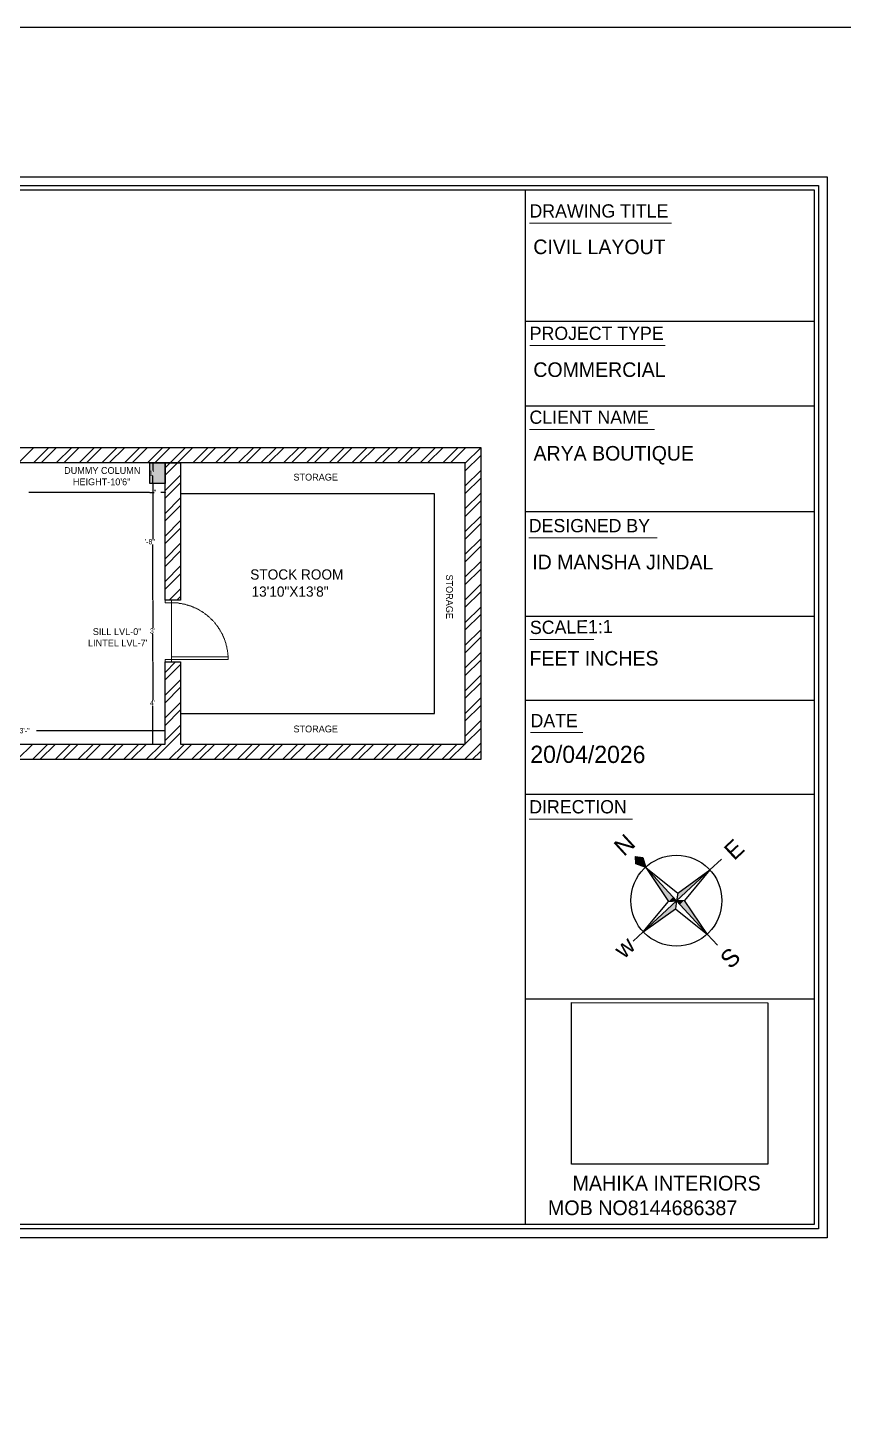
# Model space of a CAD drawing. Header units: inches. Extents: x 9636 to 21597, y -10243 to 557.
# Drawn here: x 14414 to 14890, y -2162 to -1359 of the extents above; entities that cross this region are included whole.
import ezdxf

# ---------------------------------------------------------------- set-up
doc = ezdxf.new("R2010")
doc.units = ezdxf.units.IN
doc.header["$MEASUREMENT"] = 0
for name, color, linetype in [('PDF_0', 7, 'Continuous'), ('PDF_A-Door-Frame', 1, 'Continuous'), ('PDF_ELE', 7, 'Continuous'), ('PDF_FURNI', 7, 'Continuous'), ('PDF_Text', 5, 'Continuous')]:
    doc.layers.add(name, color=color, linetype=linetype)
doc.layers.add('PDF_A-Door-Swing', color=9, linetype='Continuous', true_color=0x808080)
doc.layers.add('PDF_IEL-HATCH-002', color=7, linetype='Continuous', true_color=0xf27172)
doc.styles.add('PDF ArialMT', font='arial.ttf')
doc.styles.add('PDF Stylus BT', font='stylu.ttf')

msp = doc.modelspace()

# ---------------------------------------------------------------- linework, layer by layer
at = {"color": 3}
msp.add_lwpolyline([(17284.65, -1358.66), (12774.54, -1358.66), (12774.54, -10242.64), (17284.65, -10242.64)], close=True, dxfattribs=at)
at = {"layer": 'PDF_0', "lineweight": 18}
for points in [[(14706.51, -1472.78), (14789.33, -1472.78)], [(14706.63, -1544), (14785.59, -1544)], [(14706.51, -1593.02), (14779.35, -1593.02)], [(14706.13, -1656.14), (14780.97, -1656.14)], [(14706.76, -1715.51), (14744.05, -1715.51)], [(14707.13, -1769.77), (14737.69, -1769.77)], [(14706.38, -1820.17), (14766.63, -1820.17)]]:
    msp.add_lwpolyline(points, dxfattribs=at)
at = {"layer": 'PDF_0', "lineweight": 25}
for points in [[(14503.06, -1728.49), (14503.06, -1776.51), (14669.09, -1776.51), (14669.09, -1612.48), (14076.09, -1612.48), (14076.09, -1617.47), (14067.11, -1617.47), (14067.11, -1603.5), (14678.07, -1603.5), (14678.07, -1776.51), (14678.07, -1785.49), (14118.13, -1785.49), (14118.13, -1776.51), (14494.08, -1776.51), (14494.08, -1728.49)], [(14494.08, -1612.48), (14494.08, -1624.58), (14485.1, -1624.58), (14485.1, -1612.48)], [(14503.06, -1692.56), (14494.08, -1692.56), (14494.08, -1612.48), (14503.06, -1612.48)], [(14485.1, -1629.94), (14485.1, -1629.7)], [(14486.85, -1624.58), (14487.1, -1624.58)], [(14486.85, -1692.56), (14487.1, -1692.56)], [(14486.85, -1728.49), (14487.1, -1728.49)]]:
    msp.add_lwpolyline(points, close=True, dxfattribs=at)
for points in [[(14487.1, -1612.48), (14486.85, -1612.48)], [(14494.08, -1629.7), (14494.08, -1629.94)], [(14503.06, -1758.55), (14651.12, -1758.55), (14651.12, -1630.57), (14503.06, -1630.57)], [(14494.08, -1768.78), (14494.08, -1768.53)], [(14487.1, -1776.51), (14486.85, -1776.51)]]:
    msp.add_lwpolyline(points, dxfattribs=at)
at = {"layer": 'PDF_0', "color": 5, "lineweight": 25}
for points in [[(14486.97, -1612.73), (14486.97, -1616.97)], [(14486.97, -1624.33), (14486.97, -1620.09)], [(14486.97, -1624.71), (14486.97, -1656.89)], [(14484.97, -1629.82), (14414.62, -1629.82)], [(14485.22, -1629.82), (14487.72, -1629.82)], [(14493.96, -1629.82), (14491.59, -1629.82)], [(14486.97, -1692.31), (14486.97, -1660.13)], [(14486.97, -1692.69), (14486.97, -1708.9)], [(14486.97, -1728.36), (14486.97, -1712.15)], [(14486.97, -1728.74), (14486.97, -1750.94)], [(14486.97, -1776.39), (14486.97, -1754.18)], [(14493.96, -1768.78), (14419.11, -1768.78)]]:
    msp.add_lwpolyline(points, dxfattribs=at)
at = {"layer": 'PDF_0', "color": 7, "lineweight": 25, "true_color": 0xffffff}
msp.add_lwpolyline([(14730.95, -1927.19), (14845.46, -1927.32), (14845.46, -2021.37), (14730.95, -2021.37)], close=True, dxfattribs=at)
at = {"layer": 'PDF_0', "color": 5, "transparency": 33554559}
for points in [[(14486.97, -1612.73), (14487.1, -1612.73), (14486.97, -1612.48)], [(14486.97, -1624.33), (14487.1, -1624.33), (14486.97, -1624.58)], [(14486.97, -1624.71), (14487.1, -1624.71), (14486.97, -1624.58)], [(14484.97, -1629.82), (14485.1, -1629.82), (14485.1, -1629.82)], [(14485.22, -1629.82), (14485.1, -1629.82), (14485.1, -1629.82)], [(14493.96, -1629.82), (14494.08, -1629.82), (14494.08, -1629.82)], [(14486.97, -1692.31), (14487.1, -1692.31), (14486.97, -1692.56)], [(14486.97, -1692.69), (14487.1, -1692.69), (14486.97, -1692.56)], [(14486.97, -1728.36), (14487.1, -1728.36), (14486.97, -1728.49)], [(14486.97, -1728.74), (14487.1, -1728.74), (14486.97, -1728.49)], [(14493.96, -1768.78), (14494.08, -1768.78), (14494.08, -1768.78)], [(14486.97, -1776.39), (14487.1, -1776.39), (14486.97, -1776.51)]]:
    msp.add_solid(points, dxfattribs=at)
at = {"layer": 'PDF_A-Door-Frame', "lineweight": 5}
for points in [[(14497.82, -1692.56), (14494.08, -1692.56), (14494.08, -1694.06), (14497.82, -1694.06)], [(14497.82, -1728.49), (14494.08, -1728.49), (14494.08, -1727.11), (14497.82, -1727.11)]]:
    msp.add_lwpolyline(points, close=True, dxfattribs=at)
at = {"layer": 'PDF_A-Door-Swing', "lineweight": 5}
for points in [[(14497.82, -1693.81), (14497.82, -1693.68)], [(14497.82, -1694.18), (14497.82, -1693.93)], [(14497.82, -1694.06), (14497.95, -1694.06)], [(14497.82, -1694.56), (14497.82, -1694.31)], [(14497.82, -1694.93), (14497.82, -1694.68)], [(14497.82, -1695.31), (14497.82, -1695.06)], [(14497.82, -1695.68), (14497.82, -1695.43)], [(14497.82, -1696.05), (14497.82, -1695.81)], [(14497.82, -1696.43), (14497.82, -1696.18)], [(14497.82, -1696.93), (14497.82, -1696.55)], [(14497.82, -1697.3), (14497.82, -1697.05)], [(14497.82, -1697.68), (14497.82, -1697.43)], [(14497.82, -1698.05), (14497.82, -1697.8)], [(14497.82, -1698.42), (14497.82, -1698.18)], [(14497.82, -1698.8), (14497.82, -1698.55)], [(14497.82, -1699.17), (14497.82, -1698.92)], [(14497.82, -1699.55), (14497.82, -1699.3)], [(14497.82, -1699.92), (14497.82, -1699.67)], [(14497.82, -1700.3), (14497.82, -1700.05)], [(14497.82, -1700.67), (14497.82, -1700.42)], [(14497.82, -1701.04), (14497.82, -1700.79)], [(14497.82, -1701.42), (14497.82, -1701.17)], [(14497.82, -1701.79), (14497.82, -1701.54)], [(14497.82, -1702.17), (14497.82, -1701.92)], [(14498.07, -1694.06), (14498.32, -1694.06)], [(14498.45, -1694.06), (14498.7, -1694.06)], [(14498.82, -1694.06), (14499.07, -1694.06)], [(14499.19, -1694.06), (14499.44, -1694.06)], [(14499.57, -1694.06), (14499.82, -1694.18)], [(14499.94, -1694.18), (14500.19, -1694.18)], [(14500.32, -1694.18), (14500.57, -1694.18)], [(14500.69, -1694.18), (14500.94, -1694.18)], [(14501.07, -1694.18), (14501.31, -1694.18)], [(14501.44, -1694.18), (14501.69, -1694.18)], [(14501.81, -1694.31), (14502.06, -1694.31)], [(14502.19, -1694.31), (14502.44, -1694.43)], [(14502.56, -1694.43), (14502.81, -1694.43)], [(14502.94, -1694.43), (14503.19, -1694.56)], [(14503.31, -1694.56), (14503.56, -1694.56)], [(14503.68, -1694.56), (14503.93, -1694.68)], [(14504.06, -1694.68), (14504.31, -1694.68)], [(14504.43, -1694.68), (14504.68, -1694.81)], [(14504.81, -1694.81), (14505.06, -1694.81)], [(14505.18, -1694.93), (14505.43, -1694.93)], [(14505.56, -1694.93), (14505.68, -1694.93), (14505.81, -1695.06)], [(14505.93, -1695.06), (14506.18, -1695.06)], [(14506.3, -1695.18), (14506.55, -1695.18)], [(14506.68, -1695.31), (14506.8, -1695.31)], [(14506.93, -1695.31), (14507.18, -1695.43)], [(14507.3, -1695.43), (14507.55, -1695.56)], [(14507.68, -1695.56), (14507.93, -1695.68)], [(14508.05, -1695.68), (14508.3, -1695.81)], [(14508.42, -1695.81), (14508.67, -1695.93)], [(14508.8, -1695.93), (14509.05, -1696.05)], [(14509.17, -1696.05), (14509.42, -1696.05)], [(14509.55, -1696.18), (14509.67, -1696.3)], [(14509.8, -1696.3), (14510.05, -1696.43)], [(14510.17, -1696.43), (14510.42, -1696.55)], [(14510.55, -1696.55), (14510.79, -1696.68)], [(14510.79, -1696.8), (14511.04, -1696.93)], [(14511.17, -1696.93), (14511.42, -1697.05)], [(14511.54, -1697.05), (14511.79, -1697.18)], [(14511.92, -1697.18), (14512.17, -1697.3)], [(14512.17, -1697.43), (14512.42, -1697.43)], [(14512.54, -1697.55), (14512.79, -1697.68)], [(14512.92, -1697.68), (14513.16, -1697.8)], [(14513.29, -1697.8), (14513.41, -1697.93)], [(14513.54, -1698.05), (14513.79, -1698.18)], [(14513.91, -1698.3), (14514.04, -1698.42)], [(14514.16, -1698.42), (14514.41, -1698.55)], [(14514.54, -1698.67), (14514.79, -1698.8), (14515.04, -1698.92)], [(14515.16, -1699.05), (14515.41, -1699.17)], [(14515.53, -1699.17), (14515.66, -1699.3)], [(14515.78, -1699.42), (14516.03, -1699.55)], [(14516.16, -1699.55), (14516.28, -1699.67)], [(14516.41, -1699.8), (14516.53, -1699.8), (14516.66, -1699.92)], [(14516.78, -1700.05), (14516.91, -1700.17)], [(14517.03, -1700.3), (14517.28, -1700.42)], [(14517.41, -1700.42), (14517.53, -1700.67)], [(14517.66, -1700.67), (14517.78, -1700.92)], [(14517.9, -1700.92), (14518.15, -1701.04)], [(14518.28, -1701.17), (14518.4, -1701.29)], [(14518.53, -1701.42), (14518.78, -1701.54)], [(14518.78, -1701.67), (14519.03, -1701.79)], [(14519.15, -1701.92), (14519.28, -1702.04)], [(14497.82, -1702.54), (14497.82, -1702.29)], [(14497.82, -1702.92), (14497.82, -1702.67)], [(14497.82, -1703.29), (14497.82, -1703.04)], [(14497.82, -1703.66), (14497.82, -1703.41)], [(14497.82, -1704.04), (14497.82, -1703.79)], [(14497.82, -1704.41), (14497.82, -1704.16)], [(14497.82, -1704.79), (14497.82, -1704.54)], [(14497.82, -1705.16), (14497.82, -1704.91)], [(14497.82, -1705.53), (14497.82, -1705.29)], [(14497.82, -1705.91), (14497.82, -1705.66)], [(14497.82, -1706.28), (14497.82, -1706.03)], [(14497.82, -1706.66), (14497.82, -1706.41)], [(14497.82, -1707.03), (14497.82, -1706.78)], [(14497.82, -1707.41), (14497.82, -1707.16)], [(14497.82, -1707.78), (14497.82, -1707.53)], [(14497.82, -1708.15), (14497.82, -1707.9)], [(14497.82, -1708.53), (14497.82, -1708.28)], [(14497.82, -1708.9), (14497.82, -1708.65)], [(14497.82, -1709.28), (14497.82, -1709.03)], [(14497.82, -1709.65), (14497.82, -1709.4)], [(14497.82, -1710.03), (14497.82, -1709.78)], [(14519.4, -1702.04), (14519.65, -1702.29), (14519.9, -1702.54)], [(14520.03, -1702.54), (14520.15, -1702.79)], [(14520.27, -1702.92), (14520.4, -1703.04)], [(14520.52, -1703.16), (14520.65, -1703.29)], [(14520.77, -1703.41), (14520.9, -1703.54)], [(14521.02, -1703.66), (14521.15, -1703.79)], [(14521.27, -1703.91), (14521.52, -1704.04)], [(14521.52, -1704.16), (14521.77, -1704.41), (14522.02, -1704.66)], [(14522.15, -1704.66), (14522.27, -1704.91)], [(14522.4, -1705.04), (14522.52, -1705.16)], [(14522.64, -1705.29), (14522.77, -1705.41)], [(14522.89, -1705.53), (14523.02, -1705.78), (14523.27, -1706.03)], [(14523.27, -1706.16), (14523.52, -1706.28)], [(14523.52, -1706.41), (14523.64, -1706.66)], [(14523.77, -1706.78), (14523.89, -1706.91)], [(14524.02, -1707.03), (14524.14, -1707.28)], [(14524.27, -1707.28), (14524.39, -1707.53)], [(14524.52, -1707.66), (14524.64, -1707.78)], [(14524.64, -1707.9), (14524.89, -1708.15), (14525.01, -1708.28), (14525.01, -1708.4)], [(14525.14, -1708.53), (14525.26, -1708.78)], [(14525.26, -1708.9), (14525.39, -1709.03)], [(14525.51, -1709.15), (14525.64, -1709.4)], [(14525.76, -1709.53), (14525.89, -1709.65)], [(14525.89, -1709.78), (14526.01, -1710.03)], [(14497.82, -1710.4), (14497.82, -1710.15)], [(14497.82, -1710.77), (14497.82, -1710.52)], [(14497.82, -1711.15), (14497.82, -1710.9)], [(14497.82, -1711.52), (14497.82, -1711.27)], [(14497.82, -1711.9), (14497.82, -1711.65)], [(14497.82, -1712.27), (14497.82, -1712.02)], [(14497.82, -1712.64), (14497.82, -1712.4)], [(14497.82, -1713.02), (14497.82, -1712.77)], [(14497.82, -1713.39), (14497.82, -1713.14)], [(14497.82, -1713.77), (14497.82, -1713.52)], [(14497.82, -1714.14), (14497.82, -1713.89)], [(14497.82, -1714.52), (14497.82, -1714.27)], [(14497.82, -1714.89), (14497.82, -1714.64)], [(14497.82, -1715.26), (14497.82, -1715.01)], [(14497.82, -1715.64), (14497.82, -1715.39)], [(14497.82, -1716.01), (14497.82, -1715.76)], [(14497.82, -1716.39), (14497.82, -1716.14)], [(14497.82, -1716.76), (14497.82, -1716.51)], [(14497.82, -1717.14), (14497.82, -1716.89)], [(14497.82, -1717.51), (14497.82, -1717.26)], [(14497.82, -1717.88), (14497.82, -1717.63)], [(14497.82, -1718.26), (14497.82, -1718.01)], [(14526.14, -1710.15), (14526.26, -1710.4), (14526.39, -1710.65)], [(14526.51, -1710.77), (14526.64, -1711.02)], [(14526.64, -1711.15), (14526.76, -1711.27)], [(14526.89, -1711.4), (14527.01, -1711.65)], [(14527.01, -1711.77), (14527.14, -1712.02)], [(14527.26, -1712.02), (14527.26, -1712.27)], [(14527.38, -1712.4), (14527.51, -1712.64)], [(14527.51, -1712.77), (14527.63, -1713.02)], [(14527.63, -1713.14), (14527.76, -1713.27)], [(14527.88, -1713.39), (14527.88, -1713.64)], [(14528.01, -1713.77), (14528.13, -1714.02)], [(14528.13, -1714.14), (14528.26, -1714.39)], [(14528.26, -1714.52), (14528.38, -1714.64)], [(14528.51, -1714.77), (14528.51, -1715.01)], [(14528.63, -1715.14), (14528.63, -1715.39), (14528.76, -1715.39)], [(14528.76, -1715.51), (14528.76, -1715.76)], [(14528.88, -1715.89), (14528.88, -1716.14)], [(14529.01, -1716.26), (14529.01, -1716.51)], [(14529.13, -1716.64), (14529.13, -1716.76)], [(14529.13, -1716.89), (14529.26, -1717.14)], [(14529.26, -1717.26), (14529.38, -1717.51)], [(14529.38, -1717.63), (14529.51, -1717.88)], [(14529.51, -1718.01), (14529.63, -1718.26)], [(14497.82, -1718.63), (14497.82, -1718.38)], [(14497.82, -1719.01), (14497.82, -1718.76)], [(14497.82, -1719.38), (14497.82, -1719.13)], [(14497.82, -1719.75), (14497.82, -1719.51)], [(14497.82, -1720.13), (14497.82, -1719.88)], [(14497.82, -1720.5), (14497.82, -1720.25)], [(14497.82, -1720.88), (14497.82, -1720.63)], [(14497.82, -1721.25), (14497.82, -1721)], [(14497.82, -1721.63), (14497.82, -1721.38)], [(14497.82, -1722), (14497.82, -1721.75)], [(14497.82, -1722.37), (14497.82, -1722.12)], [(14497.82, -1722.75), (14497.82, -1722.5)], [(14497.82, -1723.12), (14497.82, -1722.87)], [(14497.82, -1723.5), (14497.82, -1723.25)], [(14497.82, -1723.87), (14497.82, -1723.62)], [(14497.82, -1724.25), (14497.82, -1724)], [(14497.82, -1724.62), (14497.82, -1724.37)], [(14497.82, -1724.99), (14497.82, -1724.74)], [(14497.82, -1725.37), (14497.82, -1725.12)], [(14497.82, -1725.74), (14497.82, -1725.49)], [(14497.95, -1725.62), (14497.82, -1725.62), (14497.82, -1725.87), (14497.82, -1726.12)], [(14497.82, -1725.99), (14497.82, -1726.24), (14497.82, -1726.49)], [(14498.32, -1725.62), (14498.07, -1725.62)], [(14498.7, -1725.62), (14498.45, -1725.62)], [(14499.07, -1725.62), (14498.82, -1725.62)], [(14499.44, -1725.62), (14499.19, -1725.62)], [(14499.82, -1725.62), (14499.57, -1725.62)], [(14500.19, -1725.62), (14499.94, -1725.62)], [(14500.57, -1725.62), (14500.32, -1725.62)], [(14500.94, -1725.62), (14500.69, -1725.62)], [(14501.31, -1725.62), (14501.07, -1725.62)], [(14501.69, -1725.62), (14501.44, -1725.62)], [(14502.06, -1725.62), (14501.81, -1725.62)], [(14502.44, -1725.62), (14502.19, -1725.62)], [(14502.81, -1725.62), (14502.56, -1725.62)], [(14503.19, -1725.62), (14502.94, -1725.62)], [(14503.56, -1725.62), (14503.31, -1725.62)], [(14503.93, -1725.62), (14503.68, -1725.62)], [(14504.31, -1725.62), (14504.06, -1725.62)], [(14504.68, -1725.62), (14504.43, -1725.62)], [(14505.06, -1725.62), (14504.81, -1725.62)], [(14505.43, -1725.62), (14505.18, -1725.62)], [(14505.81, -1725.62), (14505.56, -1725.62)], [(14506.18, -1725.62), (14505.93, -1725.62)], [(14506.55, -1725.62), (14506.3, -1725.62)], [(14506.93, -1725.62), (14506.68, -1725.62)], [(14507.3, -1725.62), (14507.05, -1725.62)], [(14507.68, -1725.62), (14507.43, -1725.62)], [(14508.05, -1725.62), (14507.8, -1725.62)], [(14508.42, -1725.62), (14508.18, -1725.62)], [(14508.8, -1725.62), (14508.55, -1725.62)], [(14509.17, -1725.62), (14508.92, -1725.62)], [(14509.55, -1725.62), (14509.3, -1725.62)], [(14509.92, -1725.62), (14509.67, -1725.62)], [(14510.3, -1725.62), (14510.05, -1725.62)], [(14510.67, -1725.62), (14510.42, -1725.62)], [(14511.04, -1725.62), (14510.79, -1725.62)], [(14511.42, -1725.62), (14511.17, -1725.62)], [(14511.79, -1725.62), (14511.54, -1725.62)], [(14512.17, -1725.62), (14511.92, -1725.62)], [(14512.54, -1725.62), (14512.29, -1725.62)], [(14512.92, -1725.62), (14512.67, -1725.62)], [(14513.29, -1725.62), (14513.04, -1725.62)], [(14513.66, -1725.62), (14513.41, -1725.62)], [(14514.04, -1725.62), (14513.79, -1725.62)], [(14514.41, -1725.62), (14514.16, -1725.62)], [(14514.79, -1725.62), (14514.54, -1725.62)], [(14515.16, -1725.62), (14514.91, -1725.62)], [(14515.53, -1725.62), (14515.29, -1725.62)], [(14515.91, -1725.62), (14515.66, -1725.62)], [(14516.28, -1725.62), (14516.03, -1725.62)], [(14516.66, -1725.62), (14516.41, -1725.62)], [(14517.03, -1725.62), (14516.78, -1725.62)], [(14517.41, -1725.62), (14517.16, -1725.62)], [(14517.78, -1725.62), (14517.53, -1725.62)], [(14518.15, -1725.62), (14517.9, -1725.62)], [(14518.53, -1725.62), (14518.28, -1725.62)], [(14518.9, -1725.62), (14518.65, -1725.62)], [(14519.28, -1725.62), (14519.03, -1725.62)], [(14519.65, -1725.62), (14519.4, -1725.62)], [(14520.03, -1725.62), (14519.78, -1725.62)], [(14520.4, -1725.62), (14520.15, -1725.62)], [(14520.77, -1725.62), (14520.52, -1725.62)], [(14521.15, -1725.62), (14520.9, -1725.62)], [(14521.52, -1725.62), (14521.27, -1725.62)], [(14521.9, -1725.62), (14521.65, -1725.62)], [(14522.27, -1725.62), (14522.02, -1725.62)], [(14522.64, -1725.62), (14522.4, -1725.62)], [(14523.02, -1725.62), (14522.77, -1725.62)], [(14523.39, -1725.62), (14523.14, -1725.62)], [(14523.77, -1725.62), (14523.52, -1725.62)], [(14524.14, -1725.62), (14523.89, -1725.62)], [(14524.52, -1725.62), (14524.27, -1725.62)], [(14524.89, -1725.62), (14524.64, -1725.62)], [(14525.26, -1725.62), (14525.01, -1725.62)], [(14525.64, -1725.62), (14525.39, -1725.62)], [(14526.01, -1725.62), (14525.76, -1725.62)], [(14526.39, -1725.62), (14526.14, -1725.62)], [(14526.76, -1725.62), (14526.51, -1725.62)], [(14527.14, -1725.62), (14526.89, -1725.62)], [(14527.51, -1725.62), (14527.26, -1725.62)], [(14527.88, -1725.62), (14527.63, -1725.62)], [(14528.26, -1725.62), (14528.01, -1725.62)], [(14528.63, -1725.62), (14528.38, -1725.62)], [(14529.01, -1725.62), (14528.76, -1725.62)], [(14529.38, -1725.62), (14529.13, -1725.62)], [(14529.75, -1725.62), (14529.51, -1725.62)], [(14529.63, -1718.38), (14529.75, -1718.63)], [(14529.75, -1718.76), (14529.75, -1719.01)], [(14529.88, -1719.13), (14529.88, -1719.38)], [(14529.88, -1719.51), (14530, -1719.75), (14530, -1720)], [(14530.13, -1725.62), (14529.88, -1725.62)], [(14530, -1720.13), (14530.13, -1720.38)], [(14530.13, -1720.5), (14530.13, -1720.75)], [(14530.25, -1720.88), (14530.25, -1721.13)], [(14530.25, -1721.25), (14530.25, -1721.5)], [(14530.5, -1725.62), (14530.25, -1725.62)], [(14530.38, -1721.63), (14530.38, -1721.88)], [(14530.38, -1722), (14530.5, -1722.25)], [(14530.5, -1722.37), (14530.5, -1722.62)], [(14530.5, -1722.75), (14530.63, -1723)], [(14530.63, -1723.12), (14530.63, -1723.37)], [(14530.63, -1723.5), (14530.63, -1723.75)], [(14530.63, -1723.87), (14530.63, -1724.12)], [(14530.63, -1724.25), (14530.63, -1724.49)], [(14530.63, -1724.62), (14530.75, -1724.87)], [(14530.88, -1725.87), (14530.88, -1725.62), (14530.63, -1725.62)], [(14530.75, -1724.99), (14530.75, -1725.24)], [(14530.75, -1725.37), (14530.75, -1725.62)], [(14530.75, -1725.74), (14530.75, -1725.99)], [(14530.88, -1726.24), (14530.88, -1725.99)], [(14497.82, -1726.37), (14497.82, -1726.62), (14497.82, -1726.74), (14497.82, -1727.11), (14497.95, -1727.11)], [(14498.07, -1727.11), (14498.32, -1727.11)], [(14498.45, -1727.11), (14498.7, -1727.11)], [(14498.82, -1727.11), (14499.07, -1727.11)], [(14499.19, -1727.11), (14499.44, -1727.11)], [(14499.57, -1727.11), (14499.82, -1727.11)], [(14499.94, -1727.11), (14500.19, -1727.11)], [(14500.32, -1727.11), (14500.57, -1727.11)], [(14500.69, -1727.11), (14500.94, -1727.11)], [(14501.07, -1727.11), (14501.31, -1727.11)], [(14501.44, -1727.11), (14501.69, -1727.11)], [(14501.81, -1727.11), (14502.06, -1727.11)], [(14502.19, -1727.11), (14502.44, -1727.11)], [(14502.56, -1727.11), (14502.81, -1727.11)], [(14502.94, -1727.11), (14503.19, -1727.11)], [(14503.31, -1727.11), (14503.56, -1727.11)], [(14503.68, -1727.11), (14503.93, -1727.11)], [(14504.06, -1727.11), (14504.31, -1727.11)], [(14504.43, -1727.11), (14504.68, -1727.11)], [(14504.81, -1727.11), (14505.06, -1727.11)], [(14505.18, -1727.11), (14505.43, -1727.11)], [(14505.56, -1727.11), (14505.81, -1727.11)], [(14505.93, -1727.11), (14506.18, -1727.11)], [(14506.3, -1727.11), (14506.55, -1727.11)], [(14506.68, -1727.11), (14506.93, -1727.11)], [(14507.05, -1727.11), (14507.3, -1727.11)], [(14507.43, -1727.11), (14507.68, -1727.11)], [(14507.8, -1727.11), (14508.05, -1727.11)], [(14508.18, -1727.11), (14508.42, -1727.11)], [(14508.55, -1727.11), (14508.8, -1727.11)], [(14508.92, -1727.11), (14509.17, -1727.11)], [(14509.3, -1727.11), (14509.55, -1727.11)], [(14509.67, -1727.11), (14509.92, -1727.11)], [(14510.05, -1727.11), (14510.3, -1727.11)], [(14510.42, -1727.11), (14510.67, -1727.11)], [(14510.79, -1727.11), (14511.04, -1727.11)], [(14511.17, -1727.11), (14511.42, -1727.11)], [(14511.54, -1727.11), (14511.79, -1727.11)], [(14511.92, -1727.11), (14512.17, -1727.11)], [(14512.29, -1727.11), (14512.54, -1727.11)], [(14512.67, -1727.11), (14512.92, -1727.11)], [(14513.04, -1727.11), (14513.29, -1727.11)], [(14513.41, -1727.11), (14513.66, -1727.11)], [(14513.79, -1727.11), (14514.04, -1727.11)], [(14514.16, -1727.11), (14514.41, -1727.11)], [(14514.54, -1727.11), (14514.79, -1727.11)], [(14514.91, -1727.11), (14515.16, -1727.11)], [(14515.29, -1727.11), (14515.53, -1727.11)], [(14515.66, -1727.11), (14515.91, -1727.11)], [(14516.03, -1727.11), (14516.28, -1727.11)], [(14516.41, -1727.11), (14516.66, -1727.11)], [(14516.78, -1727.11), (14517.03, -1727.11)], [(14517.16, -1727.11), (14517.41, -1727.11)], [(14517.53, -1727.11), (14517.78, -1727.11)], [(14517.9, -1727.11), (14518.15, -1727.11)], [(14518.28, -1727.11), (14518.53, -1727.11)], [(14518.65, -1727.11), (14518.9, -1727.11)], [(14519.03, -1727.11), (14519.28, -1727.11)], [(14519.4, -1727.11), (14519.65, -1727.11)], [(14519.78, -1727.11), (14520.03, -1727.11)], [(14520.15, -1727.11), (14520.4, -1727.11)], [(14520.52, -1727.11), (14520.77, -1727.11)], [(14520.9, -1727.11), (14521.15, -1727.11)], [(14521.27, -1727.11), (14521.52, -1727.11)], [(14521.65, -1727.11), (14521.9, -1727.11)], [(14522.02, -1727.11), (14522.27, -1727.11)], [(14522.4, -1727.11), (14522.64, -1727.11)], [(14522.77, -1727.11), (14523.02, -1727.11)], [(14523.14, -1727.11), (14523.39, -1727.11)], [(14523.52, -1727.11), (14523.77, -1727.11)], [(14523.89, -1727.11), (14524.14, -1727.11)], [(14524.27, -1727.11), (14524.52, -1727.11)], [(14524.64, -1727.11), (14524.89, -1727.11)], [(14525.01, -1727.11), (14525.26, -1727.11)], [(14525.39, -1727.11), (14525.64, -1727.11)], [(14525.76, -1727.11), (14526.01, -1727.11)], [(14526.14, -1727.11), (14526.39, -1727.11)], [(14526.51, -1727.11), (14526.76, -1727.11)], [(14526.89, -1727.11), (14527.14, -1727.11)], [(14527.26, -1727.11), (14527.51, -1727.11)], [(14527.63, -1727.11), (14527.88, -1727.11)], [(14528.01, -1727.11), (14528.26, -1727.11)], [(14528.38, -1727.11), (14528.63, -1727.11)], [(14528.76, -1727.11), (14529.01, -1727.11)], [(14529.13, -1727.11), (14529.38, -1727.11)], [(14529.51, -1727.11), (14529.75, -1727.11)], [(14529.88, -1727.11), (14530.13, -1727.11)], [(14530.25, -1727.11), (14530.5, -1727.11)], [(14530.63, -1727.11), (14530.88, -1727.11), (14530.88, -1726.74), (14530.75, -1726.49)], [(14530.75, -1726.12), (14530.75, -1726.37)], [(14530.88, -1726.62), (14530.88, -1726.37)], [(14530.88, -1726.86), (14530.88, -1727.11)]]:
    msp.add_lwpolyline(points, dxfattribs=at)
at = {"layer": 'PDF_ELE', "color": 240, "lineweight": 25, "true_color": 0xed1f24}
msp.add_lwpolyline([(14772.62, -1842.62), (14774.24, -1848.36), (14768.5, -1846.36), (14768.25, -1842)], close=True, dxfattribs=at)
msp.add_lwpolyline([(14774.24, -1848.36), (14768.25, -1842)], dxfattribs=at)
at = {"layer": 'PDF_ELE', "lineweight": 25}
for points in [[(14818.52, -1843.49), (14811.66, -1849.85), (14818.52, -1843.49)], [(14774.24, -1848.36), (14792.95, -1863.33), (14792.2, -1867.82), (14791.58, -1872.43), (14810.29, -1887.4), (14796.81, -1867.57), (14792.2, -1867.82), (14772.74, -1885.9), (14787.58, -1868.19)], [(14792.95, -1863.33), (14811.66, -1849.85), (14792.2, -1867.82), (14774.24, -1848.36), (14787.58, -1868.19), (14792.2, -1867.82), (14810.29, -1887.4), (14816.02, -1893.64)], [(14811.66, -1849.85), (14796.81, -1867.57)], [(14772.74, -1885.9), (14791.58, -1872.43)], [(14766.88, -1891.39), (14772.74, -1885.9), (14766.88, -1891.39)]]:
    msp.add_lwpolyline(points, dxfattribs=at)
msp.add_circle((14792.13, -1867.75), 26.51, dxfattribs=at)
at = {"layer": 'PDF_ELE', "color": 240, "true_color": 0xed1f24, "transparency": 33554559}
for points in [[(14772.62, -1842.62), (14768.25, -1842), (14770.62, -1844.49)], [(14768.25, -1842), (14770.62, -1844.49), (14768.5, -1846.36)], [(14770.62, -1844.49), (14768.5, -1846.36), (14774.24, -1848.36)], [(14770.62, -1844.49), (14772.62, -1842.62), (14774.24, -1848.36)]]:
    msp.add_solid(points, dxfattribs=at)
at = {"layer": 'PDF_ELE', "transparency": 33554559}
for points in [[(14774.24, -1848.36), (14790.2, -1865.7), (14787.58, -1868.19)], [(14792.95, -1863.33), (14811.66, -1849.85), (14792.2, -1867.82)], [(14772.74, -1885.9), (14792.2, -1867.82), (14791.58, -1872.43)], [(14790.2, -1865.7), (14787.58, -1868.19), (14792.2, -1867.82)], [(14792.2, -1867.82), (14796.81, -1867.57), (14794.2, -1869.94)], [(14796.81, -1867.57), (14794.2, -1869.94), (14810.29, -1887.4)]]:
    msp.add_solid(points, dxfattribs=at)
at = {"layer": 'PDF_FURNI', "lineweight": 25}
for points in [[(14014.35, -2064.28), (14014.35, -1445.71), (14880.01, -1445.71), (14880.01, -2064.28)], [(14019.46, -2059.16), (14019.46, -1450.82), (14874.9, -1450.82), (14874.9, -2059.16)], [(14021.95, -2056.67), (14021.95, -1453.32), (14872.4, -1453.32), (14872.4, -2056.67)]]:
    msp.add_lwpolyline(points, close=True, dxfattribs=at)
for points in [[(14704.01, -1453.32), (14704.01, -2056.67)], [(14703.89, -1529.91), (14872.28, -1529.91)], [(14703.89, -1579.18), (14872.28, -1579.18)], [(14703.89, -1640.92), (14872.28, -1640.92)], [(14703.89, -1701.92), (14872.28, -1701.92)], [(14703.89, -1750.94), (14872.28, -1750.94)], [(14703.89, -1805.57), (14872.28, -1805.57)], [(14704.01, -1924.95), (14872.4, -1925.07)]]:
    msp.add_lwpolyline(points, dxfattribs=at)
at = {"layer": 'PDF_IEL-HATCH-002', "lineweight": 25}
for points in [[(14408.51, -1612.48), (14417.49, -1603.5)], [(14417.37, -1612.48), (14426.35, -1603.5)], [(14421.86, -1612.48), (14430.84, -1603.5)], [(14430.59, -1612.48), (14439.7, -1603.5)], [(14435.08, -1612.48), (14444.06, -1603.5)], [(14443.94, -1612.48), (14452.92, -1603.5)], [(14448.3, -1612.48), (14457.28, -1603.5)], [(14457.16, -1612.48), (14466.14, -1603.5)], [(14461.52, -1612.48), (14470.63, -1603.5)], [(14470.38, -1612.48), (14479.36, -1603.5)], [(14474.87, -1612.48), (14483.85, -1603.5)], [(14483.73, -1612.48), (14492.71, -1603.5)], [(14488.09, -1612.48), (14497.07, -1603.5)], [(14494.08, -1615.35), (14496.95, -1612.48), (14505.93, -1603.5)], [(14494.08, -1619.72), (14501.31, -1612.48), (14510.3, -1603.5)], [(14510.17, -1612.48), (14519.15, -1603.5)], [(14514.66, -1612.48), (14523.64, -1603.5)], [(14523.39, -1612.48), (14532.5, -1603.5)], [(14527.88, -1612.48), (14536.86, -1603.5)], [(14536.74, -1612.48), (14545.72, -1603.5)], [(14541.11, -1612.48), (14550.09, -1603.5)], [(14549.96, -1612.48), (14558.94, -1603.5)], [(14554.33, -1612.48), (14563.43, -1603.5)], [(14563.18, -1612.48), (14572.17, -1603.5)], [(14567.67, -1612.48), (14576.66, -1603.5)], [(14576.53, -1612.48), (14585.51, -1603.5)], [(14580.9, -1612.48), (14589.88, -1603.5)], [(14589.75, -1612.48), (14598.73, -1603.5)], [(14594.12, -1612.48), (14603.1, -1603.5)], [(14602.97, -1612.48), (14611.96, -1603.5)], [(14607.47, -1612.48), (14616.45, -1603.5)], [(14616.2, -1612.48), (14625.3, -1603.5)], [(14620.69, -1612.48), (14629.67, -1603.5)], [(14629.54, -1612.48), (14638.52, -1603.5)], [(14633.91, -1612.48), (14642.89, -1603.5)], [(14642.77, -1612.48), (14651.75, -1603.5)], [(14647.13, -1612.48), (14656.24, -1603.5)], [(14655.99, -1612.48), (14664.97, -1603.5)], [(14660.48, -1612.48), (14669.46, -1603.5)], [(14669.09, -1612.73), (14678.07, -1603.75)], [(14669.09, -1617.1), (14678.07, -1608.12)], [(14494.08, -1628.57), (14503.06, -1619.59)], [(14669.09, -1625.95), (14678.07, -1616.97)], [(14669.09, -1630.44), (14678.07, -1621.34)], [(14494.08, -1633.06), (14503.06, -1624.08)], [(14494.08, -1641.92), (14503.06, -1632.81)], [(14494.08, -1646.29), (14503.06, -1637.3)], [(14669.09, -1639.18), (14678.07, -1630.19)], [(14669.09, -1643.67), (14678.07, -1634.68)], [(14669.09, -1652.52), (14678.07, -1643.54)], [(14494.08, -1655.14), (14503.06, -1646.16)], [(14494.08, -1659.51), (14503.06, -1650.53)], [(14669.09, -1656.89), (14678.07, -1647.91)], [(14494.08, -1668.36), (14503.06, -1659.38)], [(14669.09, -1665.74), (14678.07, -1656.76)], [(14669.09, -1670.11), (14678.07, -1661.13)], [(14494.08, -1672.85), (14503.06, -1663.75)], [(14494.08, -1681.59), (14503.06, -1672.6)], [(14494.08, -1686.08), (14503.06, -1677.1)], [(14669.09, -1678.97), (14678.07, -1669.99)], [(14669.09, -1683.46), (14678.07, -1674.48)], [(14496.45, -1692.56), (14503.06, -1685.95)], [(14669.09, -1692.31), (14678.07, -1683.21)], [(14500.94, -1692.56), (14503.06, -1690.32)], [(14669.09, -1696.68), (14678.07, -1687.7)], [(14669.09, -1705.53), (14678.07, -1696.55)], [(14669.09, -1709.9), (14678.07, -1700.92)], [(14669.09, -1718.76), (14678.07, -1709.78)], [(14669.09, -1723.25), (14678.07, -1714.14)], [(14669.09, -1731.98), (14678.07, -1723)], [(14494.08, -1734.72), (14500.19, -1728.49)], [(14494.08, -1739.09), (14503.06, -1730.11)], [(14669.09, -1736.47), (14678.07, -1727.49)], [(14494.08, -1747.95), (14503.06, -1738.96)], [(14669.09, -1745.33), (14678.07, -1736.34)], [(14669.09, -1749.69), (14678.07, -1740.71)], [(14494.08, -1752.31), (14503.06, -1743.33)], [(14669.09, -1758.55), (14678.07, -1749.57)], [(14494.08, -1761.17), (14503.06, -1752.19)], [(14494.08, -1765.66), (14503.06, -1756.55)], [(14669.09, -1762.91), (14678.07, -1753.93)], [(14494.08, -1774.39), (14503.06, -1765.41)], [(14669.09, -1771.77), (14678.07, -1762.79)], [(14487.47, -1785.49), (14503.06, -1769.9)], [(14669.09, -1776.26), (14678.07, -1767.28)], [(14407.89, -1785.49), (14416.87, -1776.51)], [(14416.74, -1785.49), (14425.72, -1776.51)], [(14421.11, -1785.49), (14430.22, -1776.51)], [(14429.97, -1785.49), (14438.95, -1776.51)], [(14434.46, -1785.49), (14443.44, -1776.51)], [(14443.19, -1785.49), (14452.29, -1776.51)], [(14447.68, -1785.49), (14456.66, -1776.51)], [(14456.53, -1785.49), (14465.52, -1776.51)], [(14460.9, -1785.49), (14469.88, -1776.51)], [(14469.76, -1785.49), (14478.74, -1776.51)], [(14474.12, -1785.49), (14483.23, -1776.51)], [(14482.98, -1785.49), (14492.08, -1776.51)], [(14496.33, -1785.49), (14505.31, -1776.51)], [(14500.69, -1785.49), (14509.67, -1776.51)], [(14509.55, -1785.49), (14518.53, -1776.51)], [(14513.91, -1785.49), (14523.02, -1776.51)], [(14522.77, -1785.49), (14531.75, -1776.51)], [(14527.26, -1785.49), (14536.24, -1776.51)], [(14535.99, -1785.49), (14545.1, -1776.51)], [(14540.48, -1785.49), (14549.46, -1776.51)], [(14549.34, -1785.49), (14558.32, -1776.51)], [(14553.7, -1785.49), (14562.69, -1776.51)], [(14562.56, -1785.49), (14571.54, -1776.51)], [(14566.93, -1785.49), (14576.03, -1776.51)], [(14575.78, -1785.49), (14584.89, -1776.51)], [(14580.27, -1785.49), (14589.25, -1776.51)], [(14589.13, -1785.49), (14598.11, -1776.51)], [(14593.49, -1785.49), (14602.48, -1776.51)], [(14602.35, -1785.49), (14611.33, -1776.51)], [(14606.72, -1785.49), (14615.82, -1776.51)], [(14615.57, -1785.49), (14624.55, -1776.51)], [(14620.06, -1785.49), (14629.04, -1776.51)], [(14628.8, -1785.49), (14637.9, -1776.51)], [(14633.29, -1785.49), (14642.27, -1776.51)], [(14642.14, -1785.49), (14651.12, -1776.51)], [(14646.51, -1785.49), (14655.49, -1776.51)], [(14655.36, -1785.49), (14664.35, -1776.51)], [(14659.73, -1785.49), (14668.84, -1776.51)], [(14668.59, -1785.49), (14678.07, -1776.01)], [(14673.08, -1785.49), (14678.07, -1780.5)]]:
    msp.add_lwpolyline(points, dxfattribs=at)
at = {"layer": 'PDF_IEL-HATCH-002', "color": 251, "true_color": 0x636466, "transparency": 33554559}
for points in [[(14494.08, -1612.48), (14485.1, -1612.48), (14494.08, -1624.58)], [(14485.1, -1612.48), (14494.08, -1624.58), (14485.1, -1624.58)]]:
    msp.add_solid(points, dxfattribs=at)

# ---------------------------------------------------------------- texts
at = {"layer": 'PDF_Text', "color": 7, "attachment_point": 4, "style": 'PDF Stylus BT'}
for s, insert, char_height in [('DRAWING TITLE', (14706.5, -1465.65), 7.7283), ('CIVIL LAYOUT', (14708.74, -1486.59), 8.506), ('PROJECT TYPE', (14706.62, -1537), 7.7283), ('COMMERCIAL', (14708.74, -1558.2), 8.506), ('CLIENT NAME', (14706.5, -1585.9), 7.7283), ('ARYA BOUTIQUE', (14708.87, -1608.09), 8.506), ('DESIGNED BY', (14706.12, -1649.15), 7.7283), ('FEET INCHES', (14706.5, -1726.47), 8.506), ('DATE', (14707.12, -1762.79), 7.728), ('DIRECTION', (14706.37, -1813.06), 7.728), ('MAHIKA INTERIORS', (14731.57, -2032.55), 8.587), ('MOB NO8144686387', (14717.23, -2046.89), 8.587)]:
    msp.add_mtext(s, dxfattribs=dict(at, insert=insert, char_height=char_height))
at = {"layer": 'PDF_Text', "color": 116, "true_color": 0x136734, "char_height": 3.9622, "attachment_point": 4, "style": 'PDF Stylus BT'}
for s, insert in [('DUMMY COLUMN', (14435.19, -1616.97)), ('HEIGHT-10\'6"', (14440.3, -1623.58)), ('SILL LVL-0"', (14451.9, -1710.9)), ("LINTEL LVL-7'", (14449.16, -1717.51))]:
    msp.add_mtext(s, dxfattribs=dict(at, insert=insert))
at = {"layer": 'PDF_Text', "char_height": 3, "attachment_point": 4, "style": 'PDF Stylus BT'}
for s, insert in [("1'", (14484.71, -1618.45)), ('"', (14487.45, -1629.68)), ('\'-8"', (14482.21, -1658.49)), ("3'", (14485.21, -1710.51)), ("4'", (14485.21, -1752.42)), ('13\'-"', (14406.87, -1768.64))]:
    msp.add_mtext(s, dxfattribs=dict(at, insert=insert))
at = {"layer": 'PDF_Text', "color": 177, "true_color": 0x293189, "char_height": 3.962, "attachment_point": 4, "style": 'PDF Stylus BT'}
for insert in [(14568.91, -1620.84), (14568.91, -1767.66)]:
    msp.add_mtext('STORAGE', dxfattribs=dict(at, insert=insert))
at = {"layer": 'PDF_Text', "color": 7, "attachment_point": 4}
for s, insert, char_height, rotation, style in [('ID MANSHA JINDAL', (14708.13, -1670.34), 8.506, 359.93405, 'PDF Stylus BT'), ('SCALE1:1', (14706.75, -1708.52), 7.728, 0.72338, 'PDF Stylus BT'), ('20/04/2026', (14707, -1782.47), 10.026, 359.91747, 'PDF Stylus BT'), ('E', (14822.34, -1841.05), 10.05, 42.84123, 'PDF ArialMT'), ('w', (14758.12, -1898.41), 10.11, 42.51157, 'PDF ArialMT'), ('S', (14820.09, -1904.42), 10.11, 42.84123, 'PDF ArialMT')]:
    msp.add_mtext(s, dxfattribs=dict(at, insert=insert, char_height=char_height, rotation=rotation, style=style))
at = {"layer": 'PDF_Text', "color": 1, "attachment_point": 4, "style": 'PDF Stylus BT'}
for s, insert, char_height in [('STOCK ROOM', (14543.71, -1677.6), 5.943), ('13\'10"X13\'8"', (14544.46, -1687.58), 5.9434)]:
    msp.add_mtext(s, dxfattribs=dict(at, insert=insert, char_height=char_height))
at = {"layer": 'PDF_Text', "color": 177, "true_color": 0x293189, "insert": (14659.83, -1677.58), "char_height": 3.962, "attachment_point": 4, "rotation": 270, "style": 'PDF Stylus BT'}
msp.add_mtext('STORAGE', dxfattribs=at)
at = {"layer": 'PDF_Text', "color": 240, "true_color": 0xed1f24, "insert": (14758.12, -1838.66), "char_height": 10.11, "attachment_point": 4, "rotation": 42.51157, "style": 'PDF ArialMT'}
msp.add_mtext('N', dxfattribs=at)

doc.saveas('drawing.dxf')
